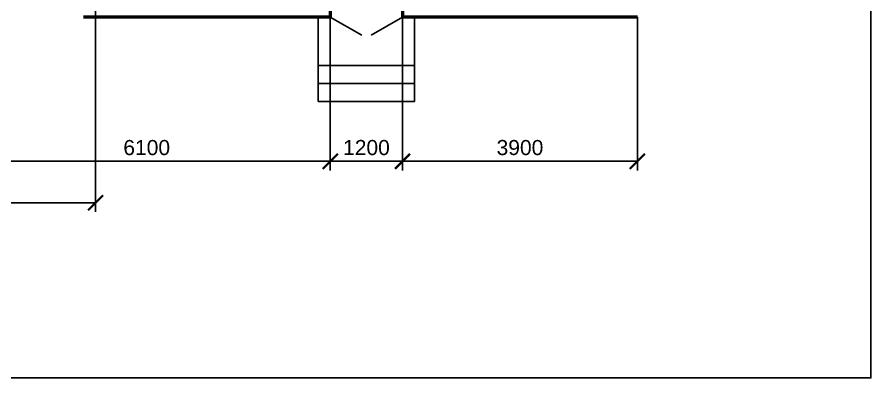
# Model space of a CAD drawing. Header units: inches. Extents: x 23 to 100097, y 11 to 104145.
# Drawn here: x 10990 to 25173, y 48273 to 54257 of the extents above; entities that cross this region are included whole.
import ezdxf

# ---------------------------------------------------------------- set-up
doc = ezdxf.new("R2010")
doc.units = ezdxf.units.IN
doc.header["$MEASUREMENT"] = 0
doc.layers.add('nad', color=1, linetype='Continuous', lineweight=9)
doc.styles.get("Standard").update_dxf_attribs({"font": 'arial.ttf'})
doc.dimstyles.new('ISO-25', dxfattribs={"dimtxt": 250, "dimasz": 250, "dimexe": 150, "dimexo": 0.625, "dimgap": 100, "dimtad": 1, "dimdec": 0, "dimtxsty": 'Standard', "dimblk": 'ARCHTICK', "dimcen": 2.5, "dimadec": 0, "dimazin": 0, "dimtfac": 1, "dimtdec": 0, "dimtmove": 0, "dimatfit": 3, "dimfxl": 1, "dimarcsym": 0})

# ---------------------------------------------------------------- blocks, each defined once
blk = doc.blocks.new('_ArchTick')
at = {"layer": 'nad', "color": 0, "const_width": 0.15}
blk.add_lwpolyline([(-0.5, -0.5), (0.5, 0.5)], dxfattribs=at)
blk = doc.blocks.new('*D112')
at = {"color": 0, "lineweight": -2, "transparency": 16777216}
for p, q in [((10093, 54256), (10093, 51715)), ((16193, 54256), (16193, 51715)), ((10093, 51865), (16193, 51865))]:
    blk.add_line(p, q, dxfattribs=at)
at = {"layer": 'Defpoints', "color": 0, "transparency": 16777216}
for p in [(10093, 54257), (16193, 54257), (16193, 51865)]:
    blk.add_point(p, dxfattribs=at)
at = {"color": 0, "lineweight": -2, "transparency": 16777216, "xscale": 250, "yscale": 250, "zscale": 250, "rotation": 180}
blk.add_blockref('_ArchTick', (10093, 51865), dxfattribs=at)
at = {"color": 0, "lineweight": -2, "transparency": 16777216, "xscale": 250, "yscale": 250, "zscale": 250}
blk.add_blockref('_ArchTick', (16193, 51865), dxfattribs=at)
at = {"color": 0, "transparency": 16777216, "insert": (13143, 52092), "char_height": 250, "attachment_point": 5}
blk.add_mtext('6100', dxfattribs=at)
blk = doc.blocks.new('*D113')
at = {"color": 0, "lineweight": -2, "transparency": 16777216}
for p, q in [((16193, 54256), (16193, 51715)), ((17393, 54256), (17393, 51715)), ((16193, 51865), (17393, 51865))]:
    blk.add_line(p, q, dxfattribs=at)
at = {"layer": 'Defpoints', "color": 0, "transparency": 16777216}
for p in [(16193, 54257), (17393, 54257), (17393, 51865)]:
    blk.add_point(p, dxfattribs=at)
at = {"color": 0, "lineweight": -2, "transparency": 16777216, "xscale": 250, "yscale": 250, "zscale": 250, "rotation": 180}
blk.add_blockref('_ArchTick', (16193, 51865), dxfattribs=at)
at = {"color": 0, "lineweight": -2, "transparency": 16777216, "xscale": 250, "yscale": 250, "zscale": 250}
blk.add_blockref('_ArchTick', (17393, 51865), dxfattribs=at)
at = {"color": 0, "transparency": 16777216, "insert": (16793, 52092), "char_height": 250, "attachment_point": 5}
blk.add_mtext('1200', dxfattribs=at)
blk = doc.blocks.new('*D114')
at = {"color": 0, "lineweight": -2, "transparency": 16777216}
for p, q in [((17393, 54256), (17393, 51715)), ((21293, 54256), (21293, 51715)), ((17393, 51865), (21293, 51865))]:
    blk.add_line(p, q, dxfattribs=at)
at = {"layer": 'Defpoints', "color": 0, "transparency": 16777216}
for p in [(17393, 54257), (21293, 54257), (21293, 51865)]:
    blk.add_point(p, dxfattribs=at)
at = {"color": 0, "lineweight": -2, "transparency": 16777216, "xscale": 250, "yscale": 250, "zscale": 250, "rotation": 180}
blk.add_blockref('_ArchTick', (17393, 51865), dxfattribs=at)
at = {"color": 0, "lineweight": -2, "transparency": 16777216, "xscale": 250, "yscale": 250, "zscale": 250}
blk.add_blockref('_ArchTick', (21293, 51865), dxfattribs=at)
at = {"color": 0, "transparency": 16777216, "insert": (19343, 52092), "char_height": 250, "attachment_point": 5}
blk.add_mtext('3900', dxfattribs=at)
blk = doc.blocks.new('*D115')
at = {"color": 0, "lineweight": -2, "transparency": 16777216}
for p, q in [((6293, 51864), (6293, 51028)), ((12293, 51864), (12293, 51028)), ((6293, 51178), (12293, 51178))]:
    blk.add_line(p, q, dxfattribs=at)
at = {"layer": 'Defpoints', "color": 0, "transparency": 16777216}
for p in [(6293, 51865), (12293, 51865), (12293, 51178)]:
    blk.add_point(p, dxfattribs=at)
at = {"color": 0, "lineweight": -2, "transparency": 16777216, "xscale": 250, "yscale": 250, "zscale": 250, "rotation": 180}
blk.add_blockref('_ArchTick', (6293, 51178), dxfattribs=at)
at = {"color": 0, "lineweight": -2, "transparency": 16777216, "xscale": 250, "yscale": 250, "zscale": 250}
blk.add_blockref('_ArchTick', (12293, 51178), dxfattribs=at)
at = {"color": 0, "transparency": 16777216, "insert": (9293, 51406), "char_height": 250, "attachment_point": 5}
blk.add_mtext('6000', dxfattribs=at)

msp = doc.modelspace()

# ---------------------------------------------------------------- linework, layer by layer
for p, q in [((12292.9, 54257), (12292.9, 57807)), ((12292.9, 54657), (12292.9, 54257)), ((12292.9, 54257), (12292.9, 51864.5)), ((15992.9, 54257), (15992.9, 52857)), ((15992.9, 54257), (16192.9, 54257)), ((16192.9, 54257), (16713.9, 53959.4)), ((17392.9, 54257), (16873.2, 53957)), ((17392.9, 54257), (17592.9, 54257)), ((17592.9, 52857), (17592.9, 54257)), ((15992.9, 53457), (17592.9, 53457)), ((15992.9, 53157), (17592.9, 53157)), ((15992.9, 52857), (17592.9, 52857))]:
    msp.add_line(p, q)
at = {"lineweight": 53}
for p, q in [((16192.9, 54657), (16192.9, 54257)), ((17392.9, 54657), (17392.9, 54257)), ((16192.9, 54257), (12092.9, 54257)), ((21292.9, 54257), (17392.9, 54257))]:
    msp.add_line(p, q, dxfattribs=at)
at = {"color": 4}
msp.add_lwpolyline([(3848.4, 72017.7), (25172.7, 72017.7), (25172.7, 48273.3), (3848.4, 48273.3)], close=True, dxfattribs=at)

# ---------------------------------------------------------------- dimensions: what is measured, and where the dimension line sits
for base, p1, p2, picture, middle in [((16192.9, 51864.5), (10092.9, 54257), (16192.9, 54257), '*D112', (13142.9, 52092.2)), ((17392.9, 51864.5), (16192.9, 54257), (17392.9, 54257), '*D113', (16792.9, 52092.2)), ((21292.9, 51864.5), (17392.9, 54257), (21292.9, 54257), '*D114', (19342.9, 52092.3))]:
    dim = msp.add_linear_dim(base=base, p1=p1, p2=p2, dimstyle='ISO-25', override={"dimtmove": 1})
    dim.commit()
    dim.dimension.update_dxf_attribs({"geometry": picture, "text_midpoint": middle})
dim = msp.add_linear_dim(base=(12292.9, 51178.2), p1=(6292.9, 51864.5), p2=(12292.9, 51864.5), dimstyle='ISO-25')
dim.commit()
dim.dimension.update_dxf_attribs({"geometry": '*D115', "text_midpoint": (9292.9, 51405.8)})

doc.saveas('drawing.dxf')
